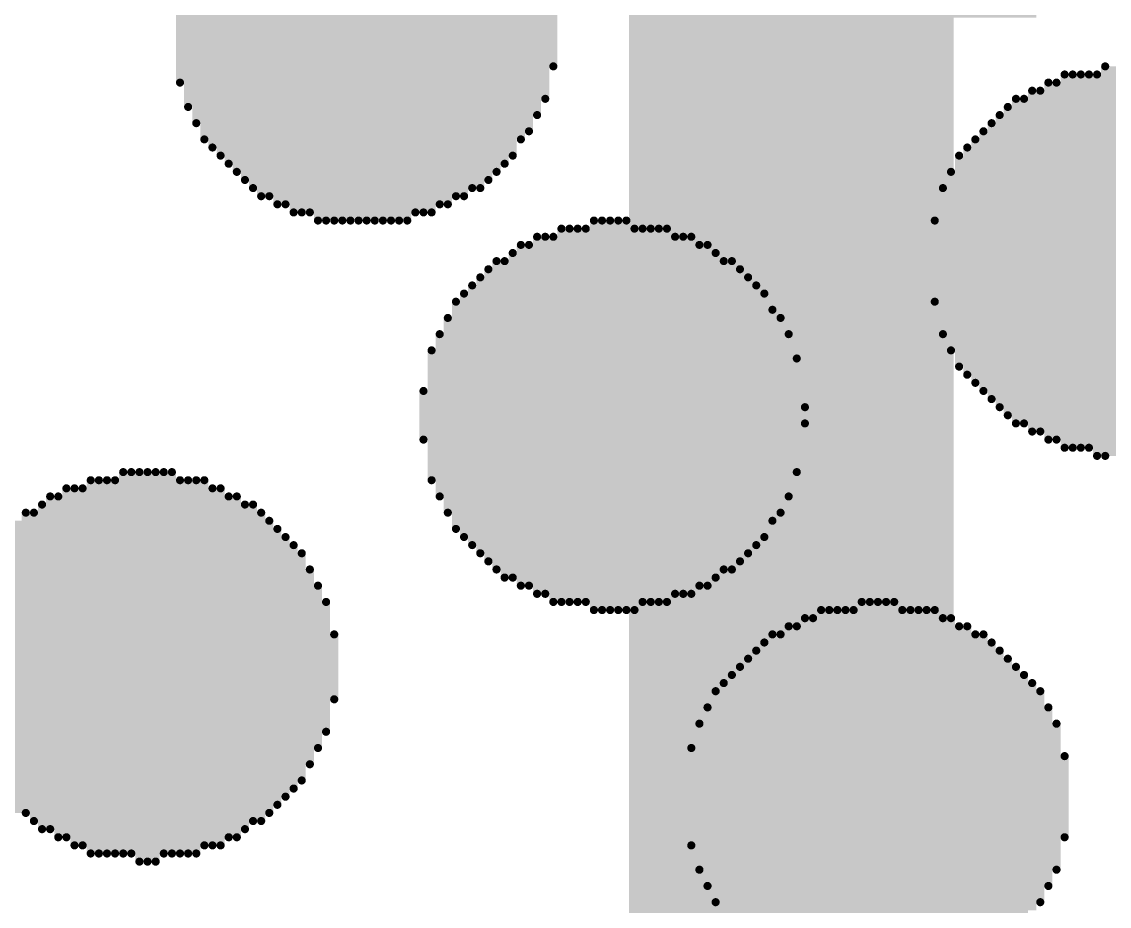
# Model space of a CAD drawing. Header units: inches. Extents: x 0.06 to 0.98, y 0.09 to 4.02.
# Drawn here: x 0.17645 to 0.20995, y 1.01283 to 1.04008 of the extents above; entities that cross this region are included whole.
import ezdxf

# ---------------------------------------------------------------- set-up
doc = ezdxf.new("R2010")
doc.units = ezdxf.units.IN
doc.header["$MEASUREMENT"] = 0
doc.layers.add('Top Layer', color=1, linetype='Continuous')
doc.layers.add('Top Overlay', color=2, linetype='Continuous')

# ---------------------------------------------------------------- blocks, each defined once
blk = doc.blocks.new('________631')
at = {"layer": 'Top Overlay'}
for points in [[(0.196811, 0.170134, 0.00025, 0.00025, 0), (0.205811, 0.170134, 0.00025, 0.00025, 0)], [(0.196811, 0.169884, 0.00025, 0.00025, 0), (0.206061, 0.169884, 0.00025, 0.00025, 0)], [(0.196561, 0.169634, 0.00025, 0.00025, 0), (0.206061, 0.169634, 0.00025, 0.00025, 0)], [(0.196311, 0.169384, 0.00025, 0.00025, 0), (0.206311, 0.169384, 0.00025, 0.00025, 0)], [(0.196311, 0.169134, 0.00025, 0.00025, 0), (0.206561, 0.169134, 0.00025, 0.00025, 0)], [(0.196061, 0.168884, 0.00025, 0.00025, 0), (0.206561, 0.168884, 0.00025, 0.00025, 0)], [(0.195811, 0.168384, 0.00025, 0.00025, 0), (0.206811, 0.168384, 0.00025, 0.00025, 0)], [(0.196061, 0.168634, 0.00025, 0.00025, 0), (0.206811, 0.168634, 0.00025, 0.00025, 0)], [(0.195811, 0.168134, 0.00025, 0.00025, 0), (0.206811, 0.168134, 0.00025, 0.00025, 0)], [(0.195561, 0.167884, 0.00025, 0.00025, 0), (0.207061, 0.167884, 0.00025, 0.00025, 0)], [(0.195561, 0.167634, 0.00025, 0.00025, 0), (0.207061, 0.167634, 0.00025, 0.00025, 0)], [(0.195561, 0.167384, 0.00025, 0.00025, 0), (0.207061, 0.167384, 0.00025, 0.00025, 0)], [(0.195561, 0.167134, 0.00025, 0.00025, 0), (0.207061, 0.167134, 0.00025, 0.00025, 0)], [(0.195561, 0.166884, 0.00025, 0.00025, 0), (0.207311, 0.166884, 0.00025, 0.00025, 0)], [(0.195311, 0.166384, 0.00025, 0.00025, 0), (0.207311, 0.166384, 0.00025, 0.00025, 0)], [(0.195561, 0.166634, 0.00025, 0.00025, 0), (0.207311, 0.166634, 0.00025, 0.00025, 0)], [(0.195311, 0.166134, 0.00025, 0.00025, 0), (0.207311, 0.166134, 0.00025, 0.00025, 0)], [(0.195311, 0.165884, 0.00025, 0.00025, 0), (0.207311, 0.165884, 0.00025, 0.00025, 0)], [(0.195561, 0.165634, 0.00025, 0.00025, 0), (0.207311, 0.165634, 0.00025, 0.00025, 0)], [(0.195561, 0.165384, 0.00025, 0.00025, 0), (0.207311, 0.165384, 0.00025, 0.00025, 0)], [(0.195561, 0.165134, 0.00025, 0.00025, 0), (0.207061, 0.165134, 0.00025, 0.00025, 0)], [(0.219311, 0.165134, 0.00025, 0.00025, 0), (0.222561, 0.165134, 0.00025, 0.00025, 0)], [(0.195561, 0.164884, 0.00025, 0.00025, 0), (0.207061, 0.164884, 0.00025, 0.00025, 0)], [(0.218561, 0.164884, 0.00025, 0.00025, 0), (0.223311, 0.164884, 0.00025, 0.00025, 0)], [(0.195561, 0.164634, 0.00025, 0.00025, 0), (0.207061, 0.164634, 0.00025, 0.00025, 0)], [(0.195811, 0.164384, 0.00025, 0.00025, 0), (0.207061, 0.164384, 0.00025, 0.00025, 0)], [(0.217561, 0.164384, 0.00025, 0.00025, 0), (0.224061, 0.164384, 0.00025, 0.00025, 0)], [(0.218061, 0.164634, 0.00025, 0.00025, 0), (0.223811, 0.164634, 0.00025, 0.00025, 0)], [(0.195811, 0.164134, 0.00025, 0.00025, 0), (0.206811, 0.164134, 0.00025, 0.00025, 0)], [(0.217311, 0.164134, 0.00025, 0.00025, 0), (0.224561, 0.164134, 0.00025, 0.00025, 0)], [(0.195811, 0.163884, 0.00025, 0.00025, 0), (0.206811, 0.163884, 0.00025, 0.00025, 0)], [(0.217061, 0.163884, 0.00025, 0.00025, 0), (0.224811, 0.163884, 0.00025, 0.00025, 0)], [(0.196061, 0.163634, 0.00025, 0.00025, 0), (0.206561, 0.163634, 0.00025, 0.00025, 0)], [(0.196061, 0.163384, 0.00025, 0.00025, 0), (0.206561, 0.163384, 0.00025, 0.00025, 0)], [(0.216561, 0.163384, 0.00025, 0.00025, 0), (0.225311, 0.163384, 0.00025, 0.00025, 0)], [(0.216811, 0.163634, 0.00025, 0.00025, 0), (0.225061, 0.163634, 0.00025, 0.00025, 0)], [(0.196311, 0.163134, 0.00025, 0.00025, 0), (0.206311, 0.163134, 0.00025, 0.00025, 0)], [(0.216311, 0.163134, 0.00025, 0.00025, 0), (0.225561, 0.163134, 0.00025, 0.00025, 0)], [(0.196561, 0.162884, 0.00025, 0.00025, 0), (0.206311, 0.162884, 0.00025, 0.00025, 0)], [(0.216061, 0.162884, 0.00025, 0.00025, 0), (0.225811, 0.162884, 0.00025, 0.00025, 0)], [(0.196561, 0.162634, 0.00025, 0.00025, 0), (0.206061, 0.162634, 0.00025, 0.00025, 0)], [(0.196811, 0.162384, 0.00025, 0.00025, 0), (0.205811, 0.162384, 0.00025, 0.00025, 0)], [(0.215811, 0.162634, 0.00025, 0.00025, 0), (0.225811, 0.162634, 0.00025, 0.00025, 0)], [(0.215811, 0.162384, 0.00025, 0.00025, 0), (0.226061, 0.162384, 0.00025, 0.00025, 0)], [(0.197061, 0.162134, 0.00025, 0.00025, 0), (0.205561, 0.162134, 0.00025, 0.00025, 0)], [(0.215561, 0.162134, 0.00025, 0.00025, 0), (0.226061, 0.162134, 0.00025, 0.00025, 0)], [(0.197311, 0.161884, 0.00025, 0.00025, 0), (0.205311, 0.161884, 0.00025, 0.00025, 0)], [(0.215561, 0.161884, 0.00025, 0.00025, 0), (0.226311, 0.161884, 0.00025, 0.00025, 0)], [(0.197561, 0.161634, 0.00025, 0.00025, 0), (0.205061, 0.161634, 0.00025, 0.00025, 0)], [(0.197811, 0.161384, 0.00025, 0.00025, 0), (0.204811, 0.161384, 0.00025, 0.00025, 0)], [(0.215311, 0.161634, 0.00025, 0.00025, 0), (0.226311, 0.161634, 0.00025, 0.00025, 0)], [(0.215311, 0.161384, 0.00025, 0.00025, 0), (0.226561, 0.161384, 0.00025, 0.00025, 0)], [(0.198311, 0.161134, 0.00025, 0.00025, 0), (0.204311, 0.161134, 0.00025, 0.00025, 0)], [(0.215311, 0.161134, 0.00025, 0.00025, 0), (0.226561, 0.161134, 0.00025, 0.00025, 0)], [(0.198811, 0.160884, 0.00025, 0.00025, 0), (0.203811, 0.160884, 0.00025, 0.00025, 0)], [(0.215061, 0.160884, 0.00025, 0.00025, 0), (0.226561, 0.160884, 0.00025, 0.00025, 0)], [(0.199311, 0.160634, 0.00025, 0.00025, 0), (0.203311, 0.160634, 0.00025, 0.00025, 0)], [(0.200311, 0.160384, 0.00025, 0.00025, 0), (0.202311, 0.160384, 0.00025, 0.00025, 0)], [(0.215061, 0.160634, 0.00025, 0.00025, 0), (0.226811, 0.160634, 0.00025, 0.00025, 0)], [(0.215061, 0.160384, 0.00025, 0.00025, 0), (0.226811, 0.160384, 0.00025, 0.00025, 0)], [(0.215061, 0.160134, 0.00025, 0.00025, 0), (0.226811, 0.160134, 0.00025, 0.00025, 0)], [(0.215061, 0.159884, 0.00025, 0.00025, 0), (0.226811, 0.159884, 0.00025, 0.00025, 0)], [(0.215061, 0.159634, 0.00025, 0.00025, 0), (0.226811, 0.159634, 0.00025, 0.00025, 0)], [(0.215061, 0.159384, 0.00025, 0.00025, 0), (0.226811, 0.159384, 0.00025, 0.00025, 0)], [(0.215061, 0.159134, 0.00025, 0.00025, 0), (0.226811, 0.159134, 0.00025, 0.00025, 0)], [(0.215061, 0.158884, 0.00025, 0.00025, 0), (0.226811, 0.158884, 0.00025, 0.00025, 0)], [(0.215061, 0.158634, 0.00025, 0.00025, 0), (0.226811, 0.158634, 0.00025, 0.00025, 0)], [(0.215061, 0.158384, 0.00025, 0.00025, 0), (0.226811, 0.158384, 0.00025, 0.00025, 0)], [(0.215061, 0.158134, 0.00025, 0.00025, 0), (0.226561, 0.158134, 0.00025, 0.00025, 0)], [(0.215311, 0.157884, 0.00025, 0.00025, 0), (0.226561, 0.157884, 0.00025, 0.00025, 0)], [(0.207061, 0.157384, 0.00025, 0.00025, 0), (0.211061, 0.157384, 0.00025, 0.00025, 0)], [(0.208311, 0.157634, 0.00025, 0.00025, 0), (0.209811, 0.157634, 0.00025, 0.00025, 0)], [(0.215311, 0.157634, 0.00025, 0.00025, 0), (0.226561, 0.157634, 0.00025, 0.00025, 0)], [(0.215311, 0.157384, 0.00025, 0.00025, 0), (0.226561, 0.157384, 0.00025, 0.00025, 0)], [(0.206561, 0.157134, 0.00025, 0.00025, 0), (0.211561, 0.157134, 0.00025, 0.00025, 0)], [(0.215561, 0.157134, 0.00025, 0.00025, 0), (0.226311, 0.157134, 0.00025, 0.00025, 0)], [(0.206061, 0.156884, 0.00025, 0.00025, 0), (0.212061, 0.156884, 0.00025, 0.00025, 0)], [(0.215561, 0.156884, 0.00025, 0.00025, 0), (0.226311, 0.156884, 0.00025, 0.00025, 0)], [(0.205311, 0.156384, 0.00025, 0.00025, 0), (0.212811, 0.156384, 0.00025, 0.00025, 0)], [(0.205561, 0.156634, 0.00025, 0.00025, 0), (0.212561, 0.156634, 0.00025, 0.00025, 0)], [(0.215811, 0.156634, 0.00025, 0.00025, 0), (0.226061, 0.156634, 0.00025, 0.00025, 0)], [(0.215811, 0.156384, 0.00025, 0.00025, 0), (0.226061, 0.156384, 0.00025, 0.00025, 0)], [(0.205061, 0.156134, 0.00025, 0.00025, 0), (0.213061, 0.156134, 0.00025, 0.00025, 0)], [(0.216061, 0.156134, 0.00025, 0.00025, 0), (0.225811, 0.156134, 0.00025, 0.00025, 0)], [(0.204811, 0.155884, 0.00025, 0.00025, 0), (0.213311, 0.155884, 0.00025, 0.00025, 0)], [(0.216061, 0.155884, 0.00025, 0.00025, 0), (0.225561, 0.155884, 0.00025, 0.00025, 0)], [(0.204311, 0.155384, 0.00025, 0.00025, 0), (0.213811, 0.155384, 0.00025, 0.00025, 0)], [(0.204561, 0.155634, 0.00025, 0.00025, 0), (0.213561, 0.155634, 0.00025, 0.00025, 0)], [(0.216311, 0.155634, 0.00025, 0.00025, 0), (0.225311, 0.155634, 0.00025, 0.00025, 0)], [(0.216561, 0.155384, 0.00025, 0.00025, 0), (0.225311, 0.155384, 0.00025, 0.00025, 0)], [(0.204061, 0.155134, 0.00025, 0.00025, 0), (0.213811, 0.155134, 0.00025, 0.00025, 0)], [(0.216811, 0.155134, 0.00025, 0.00025, 0), (0.225061, 0.155134, 0.00025, 0.00025, 0)], [(0.204061, 0.154884, 0.00025, 0.00025, 0), (0.214061, 0.154884, 0.00025, 0.00025, 0)], [(0.217061, 0.154884, 0.00025, 0.00025, 0), (0.224561, 0.154884, 0.00025, 0.00025, 0)], [(0.203811, 0.154634, 0.00025, 0.00025, 0), (0.214311, 0.154634, 0.00025, 0.00025, 0)], [(0.203811, 0.154384, 0.00025, 0.00025, 0), (0.214311, 0.154384, 0.00025, 0.00025, 0)], [(0.217561, 0.154634, 0.00025, 0.00025, 0), (0.224311, 0.154634, 0.00025, 0.00025, 0)], [(0.217811, 0.154384, 0.00025, 0.00025, 0), (0.224061, 0.154384, 0.00025, 0.00025, 0)], [(0.203561, 0.154134, 0.00025, 0.00025, 0), (0.214561, 0.154134, 0.00025, 0.00025, 0)], [(0.218311, 0.154134, 0.00025, 0.00025, 0), (0.223561, 0.154134, 0.00025, 0.00025, 0)], [(0.203561, 0.153884, 0.00025, 0.00025, 0), (0.214561, 0.153884, 0.00025, 0.00025, 0)], [(0.218811, 0.153884, 0.00025, 0.00025, 0), (0.222811, 0.153884, 0.00025, 0.00025, 0)], [(0.203311, 0.153634, 0.00025, 0.00025, 0), (0.214561, 0.153634, 0.00025, 0.00025, 0)], [(0.203311, 0.153384, 0.00025, 0.00025, 0), (0.214811, 0.153384, 0.00025, 0.00025, 0)], [(0.219811, 0.153634, 0.00025, 0.00025, 0), (0.222061, 0.153634, 0.00025, 0.00025, 0)], [(0.203311, 0.153134, 0.00025, 0.00025, 0), (0.214811, 0.153134, 0.00025, 0.00025, 0)], [(0.203311, 0.152884, 0.00025, 0.00025, 0), (0.214811, 0.152884, 0.00025, 0.00025, 0)], [(0.203061, 0.152384, 0.00025, 0.00025, 0), (0.215061, 0.152384, 0.00025, 0.00025, 0)], [(0.203311, 0.152634, 0.00025, 0.00025, 0), (0.214811, 0.152634, 0.00025, 0.00025, 0)], [(0.203061, 0.152134, 0.00025, 0.00025, 0), (0.215061, 0.152134, 0.00025, 0.00025, 0)], [(0.203061, 0.151884, 0.00025, 0.00025, 0), (0.215061, 0.151884, 0.00025, 0.00025, 0)], [(0.203061, 0.151634, 0.00025, 0.00025, 0), (0.215061, 0.151634, 0.00025, 0.00025, 0)], [(0.203061, 0.151384, 0.00025, 0.00025, 0), (0.215061, 0.151384, 0.00025, 0.00025, 0)], [(0.203061, 0.151134, 0.00025, 0.00025, 0), (0.214811, 0.151134, 0.00025, 0.00025, 0)], [(0.203311, 0.150884, 0.00025, 0.00025, 0), (0.214811, 0.150884, 0.00025, 0.00025, 0)], [(0.203311, 0.150634, 0.00025, 0.00025, 0), (0.214811, 0.150634, 0.00025, 0.00025, 0)], [(0.203311, 0.150384, 0.00025, 0.00025, 0), (0.214811, 0.150384, 0.00025, 0.00025, 0)], [(0.203311, 0.150134, 0.00025, 0.00025, 0), (0.214811, 0.150134, 0.00025, 0.00025, 0)], [(0.203561, 0.149884, 0.00025, 0.00025, 0), (0.214561, 0.149884, 0.00025, 0.00025, 0)], [(0.203561, 0.149634, 0.00025, 0.00025, 0), (0.214561, 0.149634, 0.00025, 0.00025, 0)], [(0.195811, 0.149384, 0.00025, 0.00025, 0), (0.198811, 0.149384, 0.00025, 0.00025, 0)], [(0.203561, 0.149384, 0.00025, 0.00025, 0), (0.214561, 0.149384, 0.00025, 0.00025, 0)], [(0.195061, 0.149134, 0.00025, 0.00025, 0), (0.199561, 0.149134, 0.00025, 0.00025, 0)], [(0.203811, 0.149134, 0.00025, 0.00025, 0), (0.214311, 0.149134, 0.00025, 0.00025, 0)], [(0.194061, 0.148634, 0.00025, 0.00025, 0), (0.200561, 0.148634, 0.00025, 0.00025, 0)], [(0.194561, 0.148884, 0.00025, 0.00025, 0), (0.200061, 0.148884, 0.00025, 0.00025, 0)], [(0.203811, 0.148884, 0.00025, 0.00025, 0), (0.214311, 0.148884, 0.00025, 0.00025, 0)], [(0.204061, 0.148634, 0.00025, 0.00025, 0), (0.214061, 0.148634, 0.00025, 0.00025, 0)], [(0.193811, 0.148384, 0.00025, 0.00025, 0), (0.200811, 0.148384, 0.00025, 0.00025, 0)], [(0.204311, 0.148384, 0.00025, 0.00025, 0), (0.213811, 0.148384, 0.00025, 0.00025, 0)], [(0.193561, 0.148134, 0.00025, 0.00025, 0), (0.201061, 0.148134, 0.00025, 0.00025, 0)], [(0.204311, 0.148134, 0.00025, 0.00025, 0), (0.213811, 0.148134, 0.00025, 0.00025, 0)], [(0.193061, 0.147884, 0.00025, 0.00025, 0), (0.201311, 0.147884, 0.00025, 0.00025, 0)], [(0.193061, 0.147634, 0.00025, 0.00025, 0), (0.201561, 0.147634, 0.00025, 0.00025, 0)], [(0.204561, 0.147884, 0.00025, 0.00025, 0), (0.213561, 0.147884, 0.00025, 0.00025, 0)], [(0.204811, 0.147634, 0.00025, 0.00025, 0), (0.213311, 0.147634, 0.00025, 0.00025, 0)], [(0.192811, 0.147384, 0.00025, 0.00025, 0), (0.201811, 0.147384, 0.00025, 0.00025, 0)], [(0.205061, 0.147384, 0.00025, 0.00025, 0), (0.213061, 0.147384, 0.00025, 0.00025, 0)], [(0.192561, 0.147134, 0.00025, 0.00025, 0), (0.202061, 0.147134, 0.00025, 0.00025, 0)], [(0.205311, 0.147134, 0.00025, 0.00025, 0), (0.212811, 0.147134, 0.00025, 0.00025, 0)], [(0.192311, 0.146884, 0.00025, 0.00025, 0), (0.202311, 0.146884, 0.00025, 0.00025, 0)], [(0.192311, 0.146634, 0.00025, 0.00025, 0), (0.202311, 0.146634, 0.00025, 0.00025, 0)], [(0.205811, 0.146884, 0.00025, 0.00025, 0), (0.212311, 0.146884, 0.00025, 0.00025, 0)], [(0.206061, 0.146634, 0.00025, 0.00025, 0), (0.212061, 0.146634, 0.00025, 0.00025, 0)], [(0.192061, 0.146384, 0.00025, 0.00025, 0), (0.202561, 0.146384, 0.00025, 0.00025, 0)], [(0.206561, 0.146384, 0.00025, 0.00025, 0), (0.211561, 0.146384, 0.00025, 0.00025, 0)], [(0.192061, 0.146134, 0.00025, 0.00025, 0), (0.202561, 0.146134, 0.00025, 0.00025, 0)], [(0.207311, 0.146134, 0.00025, 0.00025, 0), (0.210811, 0.146134, 0.00025, 0.00025, 0)], [(0.191811, 0.145884, 0.00025, 0.00025, 0), (0.202811, 0.145884, 0.00025, 0.00025, 0)], [(0.191811, 0.145634, 0.00025, 0.00025, 0), (0.202811, 0.145634, 0.00025, 0.00025, 0)], [(0.208811, 0.145884, 0.00025, 0.00025, 0), (0.209311, 0.145884, 0.00025, 0.00025, 0)], [(0.191561, 0.145384, 0.00025, 0.00025, 0), (0.203061, 0.145384, 0.00025, 0.00025, 0)], [(0.191561, 0.145134, 0.00025, 0.00025, 0), (0.203061, 0.145134, 0.00025, 0.00025, 0)], [(0.191561, 0.144884, 0.00025, 0.00025, 0), (0.203061, 0.144884, 0.00025, 0.00025, 0)], [(0.191561, 0.144634, 0.00025, 0.00025, 0), (0.203061, 0.144634, 0.00025, 0.00025, 0)], [(0.191311, 0.144384, 0.00025, 0.00025, 0), (0.203061, 0.144384, 0.00025, 0.00025, 0)], [(0.191311, 0.144134, 0.00025, 0.00025, 0), (0.203311, 0.144134, 0.00025, 0.00025, 0)], [(0.191311, 0.143884, 0.00025, 0.00025, 0), (0.203311, 0.143884, 0.00025, 0.00025, 0)], [(0.191311, 0.143634, 0.00025, 0.00025, 0), (0.203311, 0.143634, 0.00025, 0.00025, 0)], [(0.191311, 0.143384, 0.00025, 0.00025, 0), (0.203311, 0.143384, 0.00025, 0.00025, 0)], [(0.191311, 0.143134, 0.00025, 0.00025, 0), (0.203311, 0.143134, 0.00025, 0.00025, 0)], [(0.191311, 0.142884, 0.00025, 0.00025, 0), (0.203061, 0.142884, 0.00025, 0.00025, 0)], [(0.191561, 0.142634, 0.00025, 0.00025, 0), (0.203061, 0.142634, 0.00025, 0.00025, 0)], [(0.191561, 0.142384, 0.00025, 0.00025, 0), (0.203061, 0.142384, 0.00025, 0.00025, 0)], [(0.191561, 0.142134, 0.00025, 0.00025, 0), (0.203061, 0.142134, 0.00025, 0.00025, 0)], [(0.191561, 0.141884, 0.00025, 0.00025, 0), (0.203061, 0.141884, 0.00025, 0.00025, 0)], [(0.191811, 0.141634, 0.00025, 0.00025, 0), (0.202811, 0.141634, 0.00025, 0.00025, 0)], [(0.211561, 0.141634, 0.00025, 0.00025, 0), (0.216061, 0.141634, 0.00025, 0.00025, 0)], [(0.212561, 0.141884, 0.00025, 0.00025, 0), (0.215061, 0.141884, 0.00025, 0.00025, 0)], [(0.191811, 0.141384, 0.00025, 0.00025, 0), (0.202811, 0.141384, 0.00025, 0.00025, 0)], [(0.211061, 0.141384, 0.00025, 0.00025, 0), (0.216561, 0.141384, 0.00025, 0.00025, 0)], [(0.221311, 0.141384, 0.00025, 0.00025, 0), (0.233061, 0.141384, 0.00025, 0.00025, 0)], [(0.192061, 0.141134, 0.00025, 0.00025, 0), (0.202561, 0.141134, 0.00025, 0.00025, 0)], [(0.210561, 0.141134, 0.00025, 0.00025, 0), (0.217061, 0.141134, 0.00025, 0.00025, 0)], [(0.221311, 0.141134, 0.00025, 0.00025, 0), (0.233061, 0.141134, 0.00025, 0.00025, 0)], [(0.192061, 0.140884, 0.00025, 0.00025, 0), (0.202561, 0.140884, 0.00025, 0.00025, 0)], [(0.192311, 0.140634, 0.00025, 0.00025, 0), (0.202311, 0.140634, 0.00025, 0.00025, 0)], [(0.210061, 0.140634, 0.00025, 0.00025, 0), (0.217561, 0.140634, 0.00025, 0.00025, 0)], [(0.210311, 0.140884, 0.00025, 0.00025, 0), (0.217311, 0.140884, 0.00025, 0.00025, 0)], [(0.221311, 0.140884, 0.00025, 0.00025, 0), (0.233061, 0.140884, 0.00025, 0.00025, 0)], [(0.221311, 0.140634, 0.00025, 0.00025, 0), (0.233061, 0.140634, 0.00025, 0.00025, 0)], [(0.192311, 0.140384, 0.00025, 0.00025, 0), (0.202311, 0.140384, 0.00025, 0.00025, 0)], [(0.209811, 0.140384, 0.00025, 0.00025, 0), (0.217811, 0.140384, 0.00025, 0.00025, 0)], [(0.221311, 0.140384, 0.00025, 0.00025, 0), (0.233061, 0.140384, 0.00025, 0.00025, 0)], [(0.192561, 0.140134, 0.00025, 0.00025, 0), (0.202061, 0.140134, 0.00025, 0.00025, 0)], [(0.209561, 0.140134, 0.00025, 0.00025, 0), (0.218061, 0.140134, 0.00025, 0.00025, 0)], [(0.221311, 0.140134, 0.00025, 0.00025, 0), (0.233061, 0.140134, 0.00025, 0.00025, 0)], [(0.192811, 0.139884, 0.00025, 0.00025, 0), (0.201811, 0.139884, 0.00025, 0.00025, 0)], [(0.193061, 0.139634, 0.00025, 0.00025, 0), (0.201561, 0.139634, 0.00025, 0.00025, 0)], [(0.209061, 0.139634, 0.00025, 0.00025, 0), (0.218561, 0.139634, 0.00025, 0.00025, 0)], [(0.209311, 0.139884, 0.00025, 0.00025, 0), (0.218311, 0.139884, 0.00025, 0.00025, 0)], [(0.221311, 0.139884, 0.00025, 0.00025, 0), (0.233061, 0.139884, 0.00025, 0.00025, 0)], [(0.221311, 0.139634, 0.00025, 0.00025, 0), (0.233061, 0.139634, 0.00025, 0.00025, 0)], [(0.193311, 0.139384, 0.00025, 0.00025, 0), (0.201311, 0.139384, 0.00025, 0.00025, 0)], [(0.208811, 0.139384, 0.00025, 0.00025, 0), (0.218811, 0.139384, 0.00025, 0.00025, 0)], [(0.221311, 0.139384, 0.00025, 0.00025, 0), (0.233061, 0.139384, 0.00025, 0.00025, 0)], [(0.193561, 0.139134, 0.00025, 0.00025, 0), (0.201061, 0.139134, 0.00025, 0.00025, 0)], [(0.208811, 0.139134, 0.00025, 0.00025, 0), (0.218811, 0.139134, 0.00025, 0.00025, 0)], [(0.221311, 0.139134, 0.00025, 0.00025, 0), (0.233061, 0.139134, 0.00025, 0.00025, 0)], [(0.193811, 0.138884, 0.00025, 0.00025, 0), (0.200811, 0.138884, 0.00025, 0.00025, 0)], [(0.194061, 0.138634, 0.00025, 0.00025, 0), (0.200561, 0.138634, 0.00025, 0.00025, 0)], [(0.208561, 0.138884, 0.00025, 0.00025, 0), (0.219061, 0.138884, 0.00025, 0.00025, 0)], [(0.208561, 0.138634, 0.00025, 0.00025, 0), (0.219061, 0.138634, 0.00025, 0.00025, 0)], [(0.221311, 0.138884, 0.00025, 0.00025, 0), (0.233061, 0.138884, 0.00025, 0.00025, 0)], [(0.194561, 0.138384, 0.00025, 0.00025, 0), (0.200061, 0.138384, 0.00025, 0.00025, 0)], [(0.208311, 0.138384, 0.00025, 0.00025, 0), (0.219311, 0.138384, 0.00025, 0.00025, 0)], [(0.195061, 0.138134, 0.00025, 0.00025, 0), (0.199561, 0.138134, 0.00025, 0.00025, 0)], [(0.208311, 0.138134, 0.00025, 0.00025, 0), (0.219311, 0.138134, 0.00025, 0.00025, 0)], [(0.196061, 0.137884, 0.00025, 0.00025, 0), (0.198561, 0.137884, 0.00025, 0.00025, 0)], [(0.208061, 0.137884, 0.00025, 0.00025, 0), (0.219561, 0.137884, 0.00025, 0.00025, 0)], [(0.208061, 0.137634, 0.00025, 0.00025, 0), (0.219561, 0.137634, 0.00025, 0.00025, 0)], [(0.208061, 0.137384, 0.00025, 0.00025, 0), (0.219561, 0.137384, 0.00025, 0.00025, 0)], [(0.208061, 0.137134, 0.00025, 0.00025, 0), (0.219561, 0.137134, 0.00025, 0.00025, 0)], [(0.207811, 0.136884, 0.00025, 0.00025, 0), (0.219561, 0.136884, 0.00025, 0.00025, 0)], [(0.207811, 0.136634, 0.00025, 0.00025, 0), (0.219811, 0.136634, 0.00025, 0.00025, 0)], [(0.207811, 0.136384, 0.00025, 0.00025, 0), (0.219811, 0.136384, 0.00025, 0.00025, 0)]]:
    blk.add_lwpolyline(points, format="xyseb", dxfattribs=at)
for points in [[(0.196748, 0.169884, 0.000125, 0.000125, 1), (0.196874, 0.169884, 0.000125, 0.000125, 1)], [(0.205999, 0.169884, 0.000125, 0.000125, 1), (0.206123, 0.169884, 0.000125, 0.000125, 1)], [(0.196498, 0.169634, 0.000125, 0.000125, 1), (0.196624, 0.169634, 0.000125, 0.000125, 1)], [(0.205999, 0.169634, 0.000125, 0.000125, 1), (0.206123, 0.169634, 0.000125, 0.000125, 1)], [(0.196248, 0.169384, 0.000125, 0.000125, 1), (0.196374, 0.169384, 0.000125, 0.000125, 1)], [(0.196248, 0.169134, 0.000125, 0.000125, 1), (0.196374, 0.169134, 0.000125, 0.000125, 1)], [(0.206249, 0.169384, 0.000125, 0.000125, 1), (0.206373, 0.169384, 0.000125, 0.000125, 1)], [(0.206499, 0.169134, 0.000125, 0.000125, 1), (0.206623, 0.169134, 0.000125, 0.000125, 1)], [(0.195998, 0.168884, 0.000125, 0.000125, 1), (0.196124, 0.168884, 0.000125, 0.000125, 1)], [(0.206499, 0.168884, 0.000125, 0.000125, 1), (0.206623, 0.168884, 0.000125, 0.000125, 1)], [(0.195748, 0.168384, 0.000125, 0.000125, 1), (0.195874, 0.168384, 0.000125, 0.000125, 1)], [(0.195998, 0.168634, 0.000125, 0.000125, 1), (0.196124, 0.168634, 0.000125, 0.000125, 1)], [(0.206749, 0.168634, 0.000125, 0.000125, 1), (0.206873, 0.168634, 0.000125, 0.000125, 1)], [(0.206749, 0.168384, 0.000125, 0.000125, 1), (0.206873, 0.168384, 0.000125, 0.000125, 1)], [(0.195748, 0.168134, 0.000125, 0.000125, 1), (0.195874, 0.168134, 0.000125, 0.000125, 1)], [(0.206749, 0.168134, 0.000125, 0.000125, 1), (0.206873, 0.168134, 0.000125, 0.000125, 1)], [(0.195498, 0.167884, 0.000125, 0.000125, 1), (0.195624, 0.167884, 0.000125, 0.000125, 1)], [(0.206999, 0.167884, 0.000125, 0.000125, 1), (0.207123, 0.167884, 0.000125, 0.000125, 1)], [(0.195498, 0.167634, 0.000125, 0.000125, 1), (0.195624, 0.167634, 0.000125, 0.000125, 1)], [(0.195498, 0.167384, 0.000125, 0.000125, 1), (0.195624, 0.167384, 0.000125, 0.000125, 1)], [(0.206999, 0.167634, 0.000125, 0.000125, 1), (0.207123, 0.167634, 0.000125, 0.000125, 1)], [(0.206999, 0.167384, 0.000125, 0.000125, 1), (0.207123, 0.167384, 0.000125, 0.000125, 1)], [(0.195498, 0.167134, 0.000125, 0.000125, 1), (0.195624, 0.167134, 0.000125, 0.000125, 1)], [(0.206999, 0.167134, 0.000125, 0.000125, 1), (0.207123, 0.167134, 0.000125, 0.000125, 1)], [(0.195498, 0.166884, 0.000125, 0.000125, 1), (0.195624, 0.166884, 0.000125, 0.000125, 1)], [(0.207249, 0.166884, 0.000125, 0.000125, 1), (0.207373, 0.166884, 0.000125, 0.000125, 1)], [(0.195248, 0.166384, 0.000125, 0.000125, 1), (0.195374, 0.166384, 0.000125, 0.000125, 1)], [(0.195498, 0.166634, 0.000125, 0.000125, 1), (0.195624, 0.166634, 0.000125, 0.000125, 1)], [(0.207249, 0.166634, 0.000125, 0.000125, 1), (0.207373, 0.166634, 0.000125, 0.000125, 1)], [(0.207249, 0.166384, 0.000125, 0.000125, 1), (0.207373, 0.166384, 0.000125, 0.000125, 1)], [(0.195248, 0.166134, 0.000125, 0.000125, 1), (0.195374, 0.166134, 0.000125, 0.000125, 1)], [(0.207249, 0.166134, 0.000125, 0.000125, 1), (0.207373, 0.166134, 0.000125, 0.000125, 1)], [(0.195248, 0.165884, 0.000125, 0.000125, 1), (0.195374, 0.165884, 0.000125, 0.000125, 1)], [(0.207249, 0.165884, 0.000125, 0.000125, 1), (0.207373, 0.165884, 0.000125, 0.000125, 1)], [(0.195498, 0.165634, 0.000125, 0.000125, 1), (0.195624, 0.165634, 0.000125, 0.000125, 1)], [(0.195498, 0.165384, 0.000125, 0.000125, 1), (0.195624, 0.165384, 0.000125, 0.000125, 1)], [(0.207249, 0.165634, 0.000125, 0.000125, 1), (0.207373, 0.165634, 0.000125, 0.000125, 1)], [(0.207249, 0.165384, 0.000125, 0.000125, 1), (0.207373, 0.165384, 0.000125, 0.000125, 1)], [(0.195498, 0.165134, 0.000125, 0.000125, 1), (0.195624, 0.165134, 0.000125, 0.000125, 1)], [(0.206999, 0.165134, 0.000125, 0.000125, 1), (0.207123, 0.165134, 0.000125, 0.000125, 1)], [(0.219249, 0.165134, 0.000125, 0.000125, 1), (0.219373, 0.165134, 0.000125, 0.000125, 1)], [(0.195498, 0.164884, 0.000125, 0.000125, 1), (0.195624, 0.164884, 0.000125, 0.000125, 1)], [(0.206999, 0.164884, 0.000125, 0.000125, 1), (0.207123, 0.164884, 0.000125, 0.000125, 1)], [(0.218499, 0.164884, 0.000125, 0.000125, 1), (0.218623, 0.164884, 0.000125, 0.000125, 1)], [(0.195498, 0.164634, 0.000125, 0.000125, 1), (0.195624, 0.164634, 0.000125, 0.000125, 1)], [(0.195748, 0.164384, 0.000125, 0.000125, 1), (0.195874, 0.164384, 0.000125, 0.000125, 1)], [(0.206999, 0.164634, 0.000125, 0.000125, 1), (0.207123, 0.164634, 0.000125, 0.000125, 1)], [(0.206999, 0.164384, 0.000125, 0.000125, 1), (0.207123, 0.164384, 0.000125, 0.000125, 1)], [(0.217499, 0.164384, 0.000125, 0.000125, 1), (0.217623, 0.164384, 0.000125, 0.000125, 1)], [(0.217999, 0.164634, 0.000125, 0.000125, 1), (0.218123, 0.164634, 0.000125, 0.000125, 1)], [(0.195748, 0.164134, 0.000125, 0.000125, 1), (0.195874, 0.164134, 0.000125, 0.000125, 1)], [(0.206749, 0.164134, 0.000125, 0.000125, 1), (0.206873, 0.164134, 0.000125, 0.000125, 1)], [(0.217249, 0.164134, 0.000125, 0.000125, 1), (0.217373, 0.164134, 0.000125, 0.000125, 1)], [(0.195748, 0.163884, 0.000125, 0.000125, 1), (0.195874, 0.163884, 0.000125, 0.000125, 1)], [(0.206749, 0.163884, 0.000125, 0.000125, 1), (0.206873, 0.163884, 0.000125, 0.000125, 1)], [(0.216999, 0.163884, 0.000125, 0.000125, 1), (0.217123, 0.163884, 0.000125, 0.000125, 1)], [(0.195998, 0.163634, 0.000125, 0.000125, 1), (0.196124, 0.163634, 0.000125, 0.000125, 1)], [(0.195998, 0.163384, 0.000125, 0.000125, 1), (0.196124, 0.163384, 0.000125, 0.000125, 1)], [(0.206499, 0.163634, 0.000125, 0.000125, 1), (0.206623, 0.163634, 0.000125, 0.000125, 1)], [(0.206499, 0.163384, 0.000125, 0.000125, 1), (0.206623, 0.163384, 0.000125, 0.000125, 1)], [(0.216499, 0.163384, 0.000125, 0.000125, 1), (0.216623, 0.163384, 0.000125, 0.000125, 1)], [(0.216749, 0.163634, 0.000125, 0.000125, 1), (0.216873, 0.163634, 0.000125, 0.000125, 1)], [(0.196248, 0.163134, 0.000125, 0.000125, 1), (0.196374, 0.163134, 0.000125, 0.000125, 1)], [(0.206249, 0.163134, 0.000125, 0.000125, 1), (0.206373, 0.163134, 0.000125, 0.000125, 1)], [(0.216249, 0.163134, 0.000125, 0.000125, 1), (0.216373, 0.163134, 0.000125, 0.000125, 1)], [(0.196498, 0.162884, 0.000125, 0.000125, 1), (0.196624, 0.162884, 0.000125, 0.000125, 1)], [(0.206249, 0.162884, 0.000125, 0.000125, 1), (0.206373, 0.162884, 0.000125, 0.000125, 1)], [(0.215999, 0.162884, 0.000125, 0.000125, 1), (0.216123, 0.162884, 0.000125, 0.000125, 1)], [(0.196498, 0.162634, 0.000125, 0.000125, 1), (0.196624, 0.162634, 0.000125, 0.000125, 1)], [(0.196748, 0.162384, 0.000125, 0.000125, 1), (0.196874, 0.162384, 0.000125, 0.000125, 1)], [(0.205749, 0.162384, 0.000125, 0.000125, 1), (0.205873, 0.162384, 0.000125, 0.000125, 1)], [(0.205999, 0.162634, 0.000125, 0.000125, 1), (0.206123, 0.162634, 0.000125, 0.000125, 1)], [(0.215749, 0.162634, 0.000125, 0.000125, 1), (0.215873, 0.162634, 0.000125, 0.000125, 1)], [(0.215749, 0.162384, 0.000125, 0.000125, 1), (0.215873, 0.162384, 0.000125, 0.000125, 1)], [(0.196998, 0.162134, 0.000125, 0.000125, 1), (0.197124, 0.162134, 0.000125, 0.000125, 1)], [(0.205499, 0.162134, 0.000125, 0.000125, 1), (0.205623, 0.162134, 0.000125, 0.000125, 1)], [(0.215499, 0.162134, 0.000125, 0.000125, 1), (0.215623, 0.162134, 0.000125, 0.000125, 1)], [(0.197248, 0.161884, 0.000125, 0.000125, 1), (0.197374, 0.161884, 0.000125, 0.000125, 1)], [(0.205249, 0.161884, 0.000125, 0.000125, 1), (0.205373, 0.161884, 0.000125, 0.000125, 1)], [(0.215499, 0.161884, 0.000125, 0.000125, 1), (0.215623, 0.161884, 0.000125, 0.000125, 1)], [(0.197498, 0.161634, 0.000125, 0.000125, 1), (0.197624, 0.161634, 0.000125, 0.000125, 1)], [(0.197748, 0.161384, 0.000125, 0.000125, 1), (0.197874, 0.161384, 0.000125, 0.000125, 1)], [(0.204748, 0.161384, 0.000125, 0.000125, 1), (0.204873, 0.161384, 0.000125, 0.000125, 1)], [(0.204999, 0.161634, 0.000125, 0.000125, 1), (0.205123, 0.161634, 0.000125, 0.000125, 1)], [(0.215249, 0.161634, 0.000125, 0.000125, 1), (0.215373, 0.161634, 0.000125, 0.000125, 1)], [(0.215249, 0.161384, 0.000125, 0.000125, 1), (0.215373, 0.161384, 0.000125, 0.000125, 1)], [(0.198248, 0.161134, 0.000125, 0.000125, 1), (0.198374, 0.161134, 0.000125, 0.000125, 1)], [(0.204248, 0.161134, 0.000125, 0.000125, 1), (0.204374, 0.161134, 0.000125, 0.000125, 1)], [(0.215249, 0.161134, 0.000125, 0.000125, 1), (0.215373, 0.161134, 0.000125, 0.000125, 1)], [(0.198748, 0.160884, 0.000125, 0.000125, 1), (0.198874, 0.160884, 0.000125, 0.000125, 1)], [(0.203748, 0.160884, 0.000125, 0.000125, 1), (0.203874, 0.160884, 0.000125, 0.000125, 1)], [(0.214999, 0.160884, 0.000125, 0.000125, 1), (0.215123, 0.160884, 0.000125, 0.000125, 1)], [(0.199248, 0.160634, 0.000125, 0.000125, 1), (0.199374, 0.160634, 0.000125, 0.000125, 1)], [(0.200248, 0.160384, 0.000125, 0.000125, 1), (0.200374, 0.160384, 0.000125, 0.000125, 1)], [(0.202248, 0.160384, 0.000125, 0.000125, 1), (0.202374, 0.160384, 0.000125, 0.000125, 1)], [(0.203248, 0.160634, 0.000125, 0.000125, 1), (0.203374, 0.160634, 0.000125, 0.000125, 1)], [(0.214999, 0.160634, 0.000125, 0.000125, 1), (0.215123, 0.160634, 0.000125, 0.000125, 1)], [(0.214999, 0.160384, 0.000125, 0.000125, 1), (0.215123, 0.160384, 0.000125, 0.000125, 1)], [(0.214999, 0.160134, 0.000125, 0.000125, 1), (0.215123, 0.160134, 0.000125, 0.000125, 1)], [(0.214999, 0.159884, 0.000125, 0.000125, 1), (0.215123, 0.159884, 0.000125, 0.000125, 1)], [(0.214999, 0.159634, 0.000125, 0.000125, 1), (0.215123, 0.159634, 0.000125, 0.000125, 1)], [(0.214999, 0.159384, 0.000125, 0.000125, 1), (0.215123, 0.159384, 0.000125, 0.000125, 1)], [(0.214999, 0.159134, 0.000125, 0.000125, 1), (0.215123, 0.159134, 0.000125, 0.000125, 1)], [(0.214999, 0.158884, 0.000125, 0.000125, 1), (0.215123, 0.158884, 0.000125, 0.000125, 1)], [(0.214999, 0.158634, 0.000125, 0.000125, 1), (0.215123, 0.158634, 0.000125, 0.000125, 1)], [(0.214999, 0.158384, 0.000125, 0.000125, 1), (0.215123, 0.158384, 0.000125, 0.000125, 1)], [(0.214999, 0.158134, 0.000125, 0.000125, 1), (0.215123, 0.158134, 0.000125, 0.000125, 1)], [(0.215249, 0.157884, 0.000125, 0.000125, 1), (0.215373, 0.157884, 0.000125, 0.000125, 1)], [(0.206999, 0.157384, 0.000125, 0.000125, 1), (0.207123, 0.157384, 0.000125, 0.000125, 1)], [(0.208249, 0.157634, 0.000125, 0.000125, 1), (0.208373, 0.157634, 0.000125, 0.000125, 1)], [(0.209749, 0.157634, 0.000125, 0.000125, 1), (0.209873, 0.157634, 0.000125, 0.000125, 1)], [(0.210999, 0.157384, 0.000125, 0.000125, 1), (0.211123, 0.157384, 0.000125, 0.000125, 1)], [(0.215249, 0.157634, 0.000125, 0.000125, 1), (0.215373, 0.157634, 0.000125, 0.000125, 1)], [(0.215249, 0.157384, 0.000125, 0.000125, 1), (0.215373, 0.157384, 0.000125, 0.000125, 1)], [(0.206499, 0.157134, 0.000125, 0.000125, 1), (0.206623, 0.157134, 0.000125, 0.000125, 1)], [(0.211499, 0.157134, 0.000125, 0.000125, 1), (0.211623, 0.157134, 0.000125, 0.000125, 1)], [(0.215499, 0.157134, 0.000125, 0.000125, 1), (0.215623, 0.157134, 0.000125, 0.000125, 1)], [(0.205999, 0.156884, 0.000125, 0.000125, 1), (0.206123, 0.156884, 0.000125, 0.000125, 1)], [(0.211999, 0.156884, 0.000125, 0.000125, 1), (0.212123, 0.156884, 0.000125, 0.000125, 1)], [(0.215499, 0.156884, 0.000125, 0.000125, 1), (0.215623, 0.156884, 0.000125, 0.000125, 1)], [(0.205249, 0.156384, 0.000125, 0.000125, 1), (0.205373, 0.156384, 0.000125, 0.000125, 1)], [(0.205499, 0.156634, 0.000125, 0.000125, 1), (0.205623, 0.156634, 0.000125, 0.000125, 1)], [(0.212499, 0.156634, 0.000125, 0.000125, 1), (0.212623, 0.156634, 0.000125, 0.000125, 1)], [(0.212749, 0.156384, 0.000125, 0.000125, 1), (0.212873, 0.156384, 0.000125, 0.000125, 1)], [(0.215749, 0.156634, 0.000125, 0.000125, 1), (0.215873, 0.156634, 0.000125, 0.000125, 1)], [(0.215749, 0.156384, 0.000125, 0.000125, 1), (0.215873, 0.156384, 0.000125, 0.000125, 1)], [(0.204999, 0.156134, 0.000125, 0.000125, 1), (0.205123, 0.156134, 0.000125, 0.000125, 1)], [(0.212999, 0.156134, 0.000125, 0.000125, 1), (0.213123, 0.156134, 0.000125, 0.000125, 1)], [(0.215999, 0.156134, 0.000125, 0.000125, 1), (0.216123, 0.156134, 0.000125, 0.000125, 1)], [(0.204748, 0.155884, 0.000125, 0.000125, 1), (0.204873, 0.155884, 0.000125, 0.000125, 1)], [(0.213249, 0.155884, 0.000125, 0.000125, 1), (0.213373, 0.155884, 0.000125, 0.000125, 1)], [(0.215999, 0.155884, 0.000125, 0.000125, 1), (0.216123, 0.155884, 0.000125, 0.000125, 1)], [(0.204248, 0.155384, 0.000125, 0.000125, 1), (0.204374, 0.155384, 0.000125, 0.000125, 1)], [(0.204498, 0.155634, 0.000125, 0.000125, 1), (0.204624, 0.155634, 0.000125, 0.000125, 1)], [(0.213499, 0.155634, 0.000125, 0.000125, 1), (0.213623, 0.155634, 0.000125, 0.000125, 1)], [(0.213749, 0.155384, 0.000125, 0.000125, 1), (0.213873, 0.155384, 0.000125, 0.000125, 1)], [(0.216249, 0.155634, 0.000125, 0.000125, 1), (0.216373, 0.155634, 0.000125, 0.000125, 1)], [(0.216499, 0.155384, 0.000125, 0.000125, 1), (0.216623, 0.155384, 0.000125, 0.000125, 1)], [(0.203998, 0.155134, 0.000125, 0.000125, 1), (0.204124, 0.155134, 0.000125, 0.000125, 1)], [(0.213749, 0.155134, 0.000125, 0.000125, 1), (0.213873, 0.155134, 0.000125, 0.000125, 1)], [(0.216749, 0.155134, 0.000125, 0.000125, 1), (0.216873, 0.155134, 0.000125, 0.000125, 1)], [(0.203998, 0.154884, 0.000125, 0.000125, 1), (0.204124, 0.154884, 0.000125, 0.000125, 1)], [(0.213999, 0.154884, 0.000125, 0.000125, 1), (0.214123, 0.154884, 0.000125, 0.000125, 1)], [(0.216999, 0.154884, 0.000125, 0.000125, 1), (0.217123, 0.154884, 0.000125, 0.000125, 1)], [(0.203748, 0.154634, 0.000125, 0.000125, 1), (0.203874, 0.154634, 0.000125, 0.000125, 1)], [(0.203748, 0.154384, 0.000125, 0.000125, 1), (0.203874, 0.154384, 0.000125, 0.000125, 1)], [(0.214249, 0.154634, 0.000125, 0.000125, 1), (0.214373, 0.154634, 0.000125, 0.000125, 1)], [(0.214249, 0.154384, 0.000125, 0.000125, 1), (0.214373, 0.154384, 0.000125, 0.000125, 1)], [(0.217499, 0.154634, 0.000125, 0.000125, 1), (0.217623, 0.154634, 0.000125, 0.000125, 1)], [(0.217749, 0.154384, 0.000125, 0.000125, 1), (0.217873, 0.154384, 0.000125, 0.000125, 1)], [(0.203498, 0.154134, 0.000125, 0.000125, 1), (0.203624, 0.154134, 0.000125, 0.000125, 1)], [(0.214499, 0.154134, 0.000125, 0.000125, 1), (0.214623, 0.154134, 0.000125, 0.000125, 1)], [(0.218249, 0.154134, 0.000125, 0.000125, 1), (0.218373, 0.154134, 0.000125, 0.000125, 1)], [(0.203498, 0.153884, 0.000125, 0.000125, 1), (0.203624, 0.153884, 0.000125, 0.000125, 1)], [(0.214499, 0.153884, 0.000125, 0.000125, 1), (0.214623, 0.153884, 0.000125, 0.000125, 1)], [(0.218749, 0.153884, 0.000125, 0.000125, 1), (0.218873, 0.153884, 0.000125, 0.000125, 1)], [(0.203248, 0.153634, 0.000125, 0.000125, 1), (0.203374, 0.153634, 0.000125, 0.000125, 1)], [(0.203248, 0.153384, 0.000125, 0.000125, 1), (0.203374, 0.153384, 0.000125, 0.000125, 1)], [(0.214499, 0.153634, 0.000125, 0.000125, 1), (0.214623, 0.153634, 0.000125, 0.000125, 1)], [(0.214749, 0.153384, 0.000125, 0.000125, 1), (0.214873, 0.153384, 0.000125, 0.000125, 1)], [(0.219749, 0.153634, 0.000125, 0.000125, 1), (0.219873, 0.153634, 0.000125, 0.000125, 1)], [(0.203248, 0.153134, 0.000125, 0.000125, 1), (0.203374, 0.153134, 0.000125, 0.000125, 1)], [(0.214749, 0.153134, 0.000125, 0.000125, 1), (0.214873, 0.153134, 0.000125, 0.000125, 1)], [(0.203248, 0.152884, 0.000125, 0.000125, 1), (0.203374, 0.152884, 0.000125, 0.000125, 1)], [(0.214749, 0.152884, 0.000125, 0.000125, 1), (0.214873, 0.152884, 0.000125, 0.000125, 1)], [(0.202998, 0.152384, 0.000125, 0.000125, 1), (0.203124, 0.152384, 0.000125, 0.000125, 1)], [(0.203248, 0.152634, 0.000125, 0.000125, 1), (0.203374, 0.152634, 0.000125, 0.000125, 1)], [(0.214749, 0.152634, 0.000125, 0.000125, 1), (0.214873, 0.152634, 0.000125, 0.000125, 1)], [(0.214999, 0.152384, 0.000125, 0.000125, 1), (0.215123, 0.152384, 0.000125, 0.000125, 1)], [(0.202998, 0.152134, 0.000125, 0.000125, 1), (0.203124, 0.152134, 0.000125, 0.000125, 1)], [(0.214999, 0.152134, 0.000125, 0.000125, 1), (0.215123, 0.152134, 0.000125, 0.000125, 1)], [(0.202998, 0.151884, 0.000125, 0.000125, 1), (0.203124, 0.151884, 0.000125, 0.000125, 1)], [(0.202998, 0.151634, 0.000125, 0.000125, 1), (0.203124, 0.151634, 0.000125, 0.000125, 1)], [(0.214999, 0.151884, 0.000125, 0.000125, 1), (0.215123, 0.151884, 0.000125, 0.000125, 1)], [(0.214999, 0.151634, 0.000125, 0.000125, 1), (0.215123, 0.151634, 0.000125, 0.000125, 1)], [(0.202998, 0.151384, 0.000125, 0.000125, 1), (0.203124, 0.151384, 0.000125, 0.000125, 1)], [(0.214999, 0.151384, 0.000125, 0.000125, 1), (0.215123, 0.151384, 0.000125, 0.000125, 1)], [(0.202998, 0.151134, 0.000125, 0.000125, 1), (0.203124, 0.151134, 0.000125, 0.000125, 1)], [(0.214749, 0.151134, 0.000125, 0.000125, 1), (0.214873, 0.151134, 0.000125, 0.000125, 1)], [(0.203248, 0.150884, 0.000125, 0.000125, 1), (0.203374, 0.150884, 0.000125, 0.000125, 1)], [(0.203248, 0.150634, 0.000125, 0.000125, 1), (0.203374, 0.150634, 0.000125, 0.000125, 1)], [(0.214749, 0.150884, 0.000125, 0.000125, 1), (0.214873, 0.150884, 0.000125, 0.000125, 1)], [(0.214749, 0.150634, 0.000125, 0.000125, 1), (0.214873, 0.150634, 0.000125, 0.000125, 1)], [(0.203248, 0.150384, 0.000125, 0.000125, 1), (0.203374, 0.150384, 0.000125, 0.000125, 1)], [(0.214749, 0.150384, 0.000125, 0.000125, 1), (0.214873, 0.150384, 0.000125, 0.000125, 1)], [(0.203248, 0.150134, 0.000125, 0.000125, 1), (0.203374, 0.150134, 0.000125, 0.000125, 1)], [(0.214749, 0.150134, 0.000125, 0.000125, 1), (0.214873, 0.150134, 0.000125, 0.000125, 1)], [(0.203498, 0.149884, 0.000125, 0.000125, 1), (0.203624, 0.149884, 0.000125, 0.000125, 1)], [(0.203498, 0.149634, 0.000125, 0.000125, 1), (0.203624, 0.149634, 0.000125, 0.000125, 1)], [(0.214499, 0.149884, 0.000125, 0.000125, 1), (0.214623, 0.149884, 0.000125, 0.000125, 1)], [(0.214499, 0.149634, 0.000125, 0.000125, 1), (0.214623, 0.149634, 0.000125, 0.000125, 1)], [(0.195748, 0.149384, 0.000125, 0.000125, 1), (0.195874, 0.149384, 0.000125, 0.000125, 1)], [(0.198748, 0.149384, 0.000125, 0.000125, 1), (0.198874, 0.149384, 0.000125, 0.000125, 1)], [(0.203498, 0.149384, 0.000125, 0.000125, 1), (0.203624, 0.149384, 0.000125, 0.000125, 1)], [(0.214499, 0.149384, 0.000125, 0.000125, 1), (0.214623, 0.149384, 0.000125, 0.000125, 1)], [(0.194998, 0.149134, 0.000125, 0.000125, 1), (0.195124, 0.149134, 0.000125, 0.000125, 1)], [(0.199498, 0.149134, 0.000125, 0.000125, 1), (0.199624, 0.149134, 0.000125, 0.000125, 1)], [(0.203748, 0.149134, 0.000125, 0.000125, 1), (0.203874, 0.149134, 0.000125, 0.000125, 1)], [(0.214249, 0.149134, 0.000125, 0.000125, 1), (0.214373, 0.149134, 0.000125, 0.000125, 1)], [(0.193998, 0.148634, 0.000125, 0.000125, 1), (0.194124, 0.148634, 0.000125, 0.000125, 1)], [(0.194498, 0.148884, 0.000125, 0.000125, 1), (0.194624, 0.148884, 0.000125, 0.000125, 1)], [(0.199998, 0.148884, 0.000125, 0.000125, 1), (0.200124, 0.148884, 0.000125, 0.000125, 1)], [(0.200498, 0.148634, 0.000125, 0.000125, 1), (0.200624, 0.148634, 0.000125, 0.000125, 1)], [(0.203748, 0.148884, 0.000125, 0.000125, 1), (0.203874, 0.148884, 0.000125, 0.000125, 1)], [(0.203998, 0.148634, 0.000125, 0.000125, 1), (0.204124, 0.148634, 0.000125, 0.000125, 1)], [(0.213999, 0.148634, 0.000125, 0.000125, 1), (0.214123, 0.148634, 0.000125, 0.000125, 1)], [(0.214249, 0.148884, 0.000125, 0.000125, 1), (0.214373, 0.148884, 0.000125, 0.000125, 1)], [(0.200748, 0.148384, 0.000125, 0.000125, 1), (0.200874, 0.148384, 0.000125, 0.000125, 1)], [(0.204248, 0.148384, 0.000125, 0.000125, 1), (0.204374, 0.148384, 0.000125, 0.000125, 1)], [(0.213749, 0.148384, 0.000125, 0.000125, 1), (0.213873, 0.148384, 0.000125, 0.000125, 1)], [(0.200998, 0.148134, 0.000125, 0.000125, 1), (0.201124, 0.148134, 0.000125, 0.000125, 1)], [(0.204248, 0.148134, 0.000125, 0.000125, 1), (0.204374, 0.148134, 0.000125, 0.000125, 1)], [(0.213749, 0.148134, 0.000125, 0.000125, 1), (0.213873, 0.148134, 0.000125, 0.000125, 1)], [(0.201248, 0.147884, 0.000125, 0.000125, 1), (0.201374, 0.147884, 0.000125, 0.000125, 1)], [(0.201498, 0.147634, 0.000125, 0.000125, 1), (0.201624, 0.147634, 0.000125, 0.000125, 1)], [(0.204498, 0.147884, 0.000125, 0.000125, 1), (0.204624, 0.147884, 0.000125, 0.000125, 1)], [(0.204748, 0.147634, 0.000125, 0.000125, 1), (0.204873, 0.147634, 0.000125, 0.000125, 1)], [(0.213249, 0.147634, 0.000125, 0.000125, 1), (0.213373, 0.147634, 0.000125, 0.000125, 1)], [(0.213499, 0.147884, 0.000125, 0.000125, 1), (0.213623, 0.147884, 0.000125, 0.000125, 1)], [(0.201748, 0.147384, 0.000125, 0.000125, 1), (0.201874, 0.147384, 0.000125, 0.000125, 1)], [(0.204999, 0.147384, 0.000125, 0.000125, 1), (0.205123, 0.147384, 0.000125, 0.000125, 1)], [(0.212999, 0.147384, 0.000125, 0.000125, 1), (0.213123, 0.147384, 0.000125, 0.000125, 1)], [(0.201998, 0.147134, 0.000125, 0.000125, 1), (0.202124, 0.147134, 0.000125, 0.000125, 1)], [(0.205249, 0.147134, 0.000125, 0.000125, 1), (0.205373, 0.147134, 0.000125, 0.000125, 1)], [(0.212749, 0.147134, 0.000125, 0.000125, 1), (0.212873, 0.147134, 0.000125, 0.000125, 1)], [(0.202248, 0.146884, 0.000125, 0.000125, 1), (0.202374, 0.146884, 0.000125, 0.000125, 1)], [(0.202248, 0.146634, 0.000125, 0.000125, 1), (0.202374, 0.146634, 0.000125, 0.000125, 1)], [(0.205749, 0.146884, 0.000125, 0.000125, 1), (0.205873, 0.146884, 0.000125, 0.000125, 1)], [(0.205999, 0.146634, 0.000125, 0.000125, 1), (0.206123, 0.146634, 0.000125, 0.000125, 1)], [(0.211999, 0.146634, 0.000125, 0.000125, 1), (0.212123, 0.146634, 0.000125, 0.000125, 1)], [(0.212249, 0.146884, 0.000125, 0.000125, 1), (0.212373, 0.146884, 0.000125, 0.000125, 1)], [(0.202498, 0.146384, 0.000125, 0.000125, 1), (0.202624, 0.146384, 0.000125, 0.000125, 1)], [(0.206499, 0.146384, 0.000125, 0.000125, 1), (0.206623, 0.146384, 0.000125, 0.000125, 1)], [(0.211499, 0.146384, 0.000125, 0.000125, 1), (0.211623, 0.146384, 0.000125, 0.000125, 1)], [(0.202498, 0.146134, 0.000125, 0.000125, 1), (0.202624, 0.146134, 0.000125, 0.000125, 1)], [(0.207249, 0.146134, 0.000125, 0.000125, 1), (0.207373, 0.146134, 0.000125, 0.000125, 1)], [(0.210749, 0.146134, 0.000125, 0.000125, 1), (0.210873, 0.146134, 0.000125, 0.000125, 1)], [(0.202748, 0.145884, 0.000125, 0.000125, 1), (0.202874, 0.145884, 0.000125, 0.000125, 1)], [(0.202748, 0.145634, 0.000125, 0.000125, 1), (0.202874, 0.145634, 0.000125, 0.000125, 1)], [(0.208749, 0.145884, 0.000125, 0.000125, 1), (0.208873, 0.145884, 0.000125, 0.000125, 1)], [(0.209249, 0.145884, 0.000125, 0.000125, 1), (0.209373, 0.145884, 0.000125, 0.000125, 1)], [(0.202998, 0.145384, 0.000125, 0.000125, 1), (0.203124, 0.145384, 0.000125, 0.000125, 1)], [(0.202998, 0.145134, 0.000125, 0.000125, 1), (0.203124, 0.145134, 0.000125, 0.000125, 1)], [(0.202998, 0.144884, 0.000125, 0.000125, 1), (0.203124, 0.144884, 0.000125, 0.000125, 1)], [(0.202998, 0.144634, 0.000125, 0.000125, 1), (0.203124, 0.144634, 0.000125, 0.000125, 1)], [(0.202998, 0.144384, 0.000125, 0.000125, 1), (0.203124, 0.144384, 0.000125, 0.000125, 1)], [(0.203248, 0.144134, 0.000125, 0.000125, 1), (0.203374, 0.144134, 0.000125, 0.000125, 1)], [(0.203248, 0.143884, 0.000125, 0.000125, 1), (0.203374, 0.143884, 0.000125, 0.000125, 1)], [(0.203248, 0.143634, 0.000125, 0.000125, 1), (0.203374, 0.143634, 0.000125, 0.000125, 1)], [(0.203248, 0.143384, 0.000125, 0.000125, 1), (0.203374, 0.143384, 0.000125, 0.000125, 1)], [(0.203248, 0.143134, 0.000125, 0.000125, 1), (0.203374, 0.143134, 0.000125, 0.000125, 1)], [(0.202998, 0.142884, 0.000125, 0.000125, 1), (0.203124, 0.142884, 0.000125, 0.000125, 1)], [(0.202998, 0.142634, 0.000125, 0.000125, 1), (0.203124, 0.142634, 0.000125, 0.000125, 1)], [(0.202998, 0.142384, 0.000125, 0.000125, 1), (0.203124, 0.142384, 0.000125, 0.000125, 1)], [(0.202998, 0.142134, 0.000125, 0.000125, 1), (0.203124, 0.142134, 0.000125, 0.000125, 1)], [(0.202748, 0.141634, 0.000125, 0.000125, 1), (0.202874, 0.141634, 0.000125, 0.000125, 1)], [(0.202998, 0.141884, 0.000125, 0.000125, 1), (0.203124, 0.141884, 0.000125, 0.000125, 1)], [(0.211499, 0.141634, 0.000125, 0.000125, 1), (0.211623, 0.141634, 0.000125, 0.000125, 1)], [(0.212499, 0.141884, 0.000125, 0.000125, 1), (0.212623, 0.141884, 0.000125, 0.000125, 1)], [(0.214999, 0.141884, 0.000125, 0.000125, 1), (0.215123, 0.141884, 0.000125, 0.000125, 1)], [(0.215999, 0.141634, 0.000125, 0.000125, 1), (0.216123, 0.141634, 0.000125, 0.000125, 1)], [(0.202748, 0.141384, 0.000125, 0.000125, 1), (0.202874, 0.141384, 0.000125, 0.000125, 1)], [(0.210999, 0.141384, 0.000125, 0.000125, 1), (0.211123, 0.141384, 0.000125, 0.000125, 1)], [(0.216499, 0.141384, 0.000125, 0.000125, 1), (0.216623, 0.141384, 0.000125, 0.000125, 1)], [(0.202498, 0.141134, 0.000125, 0.000125, 1), (0.202624, 0.141134, 0.000125, 0.000125, 1)], [(0.210499, 0.141134, 0.000125, 0.000125, 1), (0.210623, 0.141134, 0.000125, 0.000125, 1)], [(0.216999, 0.141134, 0.000125, 0.000125, 1), (0.217123, 0.141134, 0.000125, 0.000125, 1)], [(0.202248, 0.140634, 0.000125, 0.000125, 1), (0.202374, 0.140634, 0.000125, 0.000125, 1)], [(0.202498, 0.140884, 0.000125, 0.000125, 1), (0.202624, 0.140884, 0.000125, 0.000125, 1)], [(0.209999, 0.140634, 0.000125, 0.000125, 1), (0.210123, 0.140634, 0.000125, 0.000125, 1)], [(0.210249, 0.140884, 0.000125, 0.000125, 1), (0.210373, 0.140884, 0.000125, 0.000125, 1)], [(0.217249, 0.140884, 0.000125, 0.000125, 1), (0.217373, 0.140884, 0.000125, 0.000125, 1)], [(0.217499, 0.140634, 0.000125, 0.000125, 1), (0.217623, 0.140634, 0.000125, 0.000125, 1)], [(0.202248, 0.140384, 0.000125, 0.000125, 1), (0.202374, 0.140384, 0.000125, 0.000125, 1)], [(0.209749, 0.140384, 0.000125, 0.000125, 1), (0.209873, 0.140384, 0.000125, 0.000125, 1)], [(0.217749, 0.140384, 0.000125, 0.000125, 1), (0.217873, 0.140384, 0.000125, 0.000125, 1)], [(0.201998, 0.140134, 0.000125, 0.000125, 1), (0.202124, 0.140134, 0.000125, 0.000125, 1)], [(0.209499, 0.140134, 0.000125, 0.000125, 1), (0.209623, 0.140134, 0.000125, 0.000125, 1)], [(0.217999, 0.140134, 0.000125, 0.000125, 1), (0.218123, 0.140134, 0.000125, 0.000125, 1)], [(0.201498, 0.139634, 0.000125, 0.000125, 1), (0.201624, 0.139634, 0.000125, 0.000125, 1)], [(0.201748, 0.139884, 0.000125, 0.000125, 1), (0.201874, 0.139884, 0.000125, 0.000125, 1)], [(0.208999, 0.139634, 0.000125, 0.000125, 1), (0.209123, 0.139634, 0.000125, 0.000125, 1)], [(0.209249, 0.139884, 0.000125, 0.000125, 1), (0.209373, 0.139884, 0.000125, 0.000125, 1)], [(0.218249, 0.139884, 0.000125, 0.000125, 1), (0.218373, 0.139884, 0.000125, 0.000125, 1)], [(0.218499, 0.139634, 0.000125, 0.000125, 1), (0.218623, 0.139634, 0.000125, 0.000125, 1)], [(0.201248, 0.139384, 0.000125, 0.000125, 1), (0.201374, 0.139384, 0.000125, 0.000125, 1)], [(0.208749, 0.139384, 0.000125, 0.000125, 1), (0.208873, 0.139384, 0.000125, 0.000125, 1)], [(0.218749, 0.139384, 0.000125, 0.000125, 1), (0.218873, 0.139384, 0.000125, 0.000125, 1)], [(0.200998, 0.139134, 0.000125, 0.000125, 1), (0.201124, 0.139134, 0.000125, 0.000125, 1)], [(0.208749, 0.139134, 0.000125, 0.000125, 1), (0.208873, 0.139134, 0.000125, 0.000125, 1)], [(0.218749, 0.139134, 0.000125, 0.000125, 1), (0.218873, 0.139134, 0.000125, 0.000125, 1)], [(0.193998, 0.138634, 0.000125, 0.000125, 1), (0.194124, 0.138634, 0.000125, 0.000125, 1)], [(0.200498, 0.138634, 0.000125, 0.000125, 1), (0.200624, 0.138634, 0.000125, 0.000125, 1)], [(0.200748, 0.138884, 0.000125, 0.000125, 1), (0.200874, 0.138884, 0.000125, 0.000125, 1)], [(0.208499, 0.138884, 0.000125, 0.000125, 1), (0.208623, 0.138884, 0.000125, 0.000125, 1)], [(0.208499, 0.138634, 0.000125, 0.000125, 1), (0.208623, 0.138634, 0.000125, 0.000125, 1)], [(0.218999, 0.138884, 0.000125, 0.000125, 1), (0.219123, 0.138884, 0.000125, 0.000125, 1)], [(0.218999, 0.138634, 0.000125, 0.000125, 1), (0.219123, 0.138634, 0.000125, 0.000125, 1)], [(0.194498, 0.138384, 0.000125, 0.000125, 1), (0.194624, 0.138384, 0.000125, 0.000125, 1)], [(0.199998, 0.138384, 0.000125, 0.000125, 1), (0.200124, 0.138384, 0.000125, 0.000125, 1)], [(0.208249, 0.138384, 0.000125, 0.000125, 1), (0.208373, 0.138384, 0.000125, 0.000125, 1)], [(0.219249, 0.138384, 0.000125, 0.000125, 1), (0.219373, 0.138384, 0.000125, 0.000125, 1)], [(0.194998, 0.138134, 0.000125, 0.000125, 1), (0.195124, 0.138134, 0.000125, 0.000125, 1)], [(0.199498, 0.138134, 0.000125, 0.000125, 1), (0.199624, 0.138134, 0.000125, 0.000125, 1)], [(0.208249, 0.138134, 0.000125, 0.000125, 1), (0.208373, 0.138134, 0.000125, 0.000125, 1)], [(0.219249, 0.138134, 0.000125, 0.000125, 1), (0.219373, 0.138134, 0.000125, 0.000125, 1)], [(0.195998, 0.137884, 0.000125, 0.000125, 1), (0.196124, 0.137884, 0.000125, 0.000125, 1)], [(0.198498, 0.137884, 0.000125, 0.000125, 1), (0.198624, 0.137884, 0.000125, 0.000125, 1)], [(0.207999, 0.137884, 0.000125, 0.000125, 1), (0.208123, 0.137884, 0.000125, 0.000125, 1)], [(0.207999, 0.137634, 0.000125, 0.000125, 1), (0.208123, 0.137634, 0.000125, 0.000125, 1)], [(0.219499, 0.137884, 0.000125, 0.000125, 1), (0.219623, 0.137884, 0.000125, 0.000125, 1)], [(0.219499, 0.137634, 0.000125, 0.000125, 1), (0.219623, 0.137634, 0.000125, 0.000125, 1)], [(0.207999, 0.137384, 0.000125, 0.000125, 1), (0.208123, 0.137384, 0.000125, 0.000125, 1)], [(0.219499, 0.137384, 0.000125, 0.000125, 1), (0.219623, 0.137384, 0.000125, 0.000125, 1)], [(0.207999, 0.137134, 0.000125, 0.000125, 1), (0.208123, 0.137134, 0.000125, 0.000125, 1)], [(0.219499, 0.137134, 0.000125, 0.000125, 1), (0.219623, 0.137134, 0.000125, 0.000125, 1)], [(0.207749, 0.136884, 0.000125, 0.000125, 1), (0.207873, 0.136884, 0.000125, 0.000125, 1)], [(0.207749, 0.136634, 0.000125, 0.000125, 1), (0.207873, 0.136634, 0.000125, 0.000125, 1)], [(0.219499, 0.136884, 0.000125, 0.000125, 1), (0.219623, 0.136884, 0.000125, 0.000125, 1)], [(0.219749, 0.136634, 0.000125, 0.000125, 1), (0.219873, 0.136634, 0.000125, 0.000125, 1)]]:
    blk.add_lwpolyline(points, format="xyseb", close=True, dxfattribs=at)

msp = doc.modelspace()

# ---------------------------------------------------------------- linework, layer by layer
at = {"layer": 'Top Layer'}
msp.add_lwpolyline([(0.200157, 0.806457, 0.01, 0.01, 0), (0.200157, 3.414016, 0.01, 0.01, 0)], format="xyseb", dxfattribs=at)

# ---------------------------------------------------------------- block references
at = {"rotation": 90}
msp.add_blockref('________631', (0.346457, 0.818898), dxfattribs=at)

doc.saveas('drawing.dxf')
